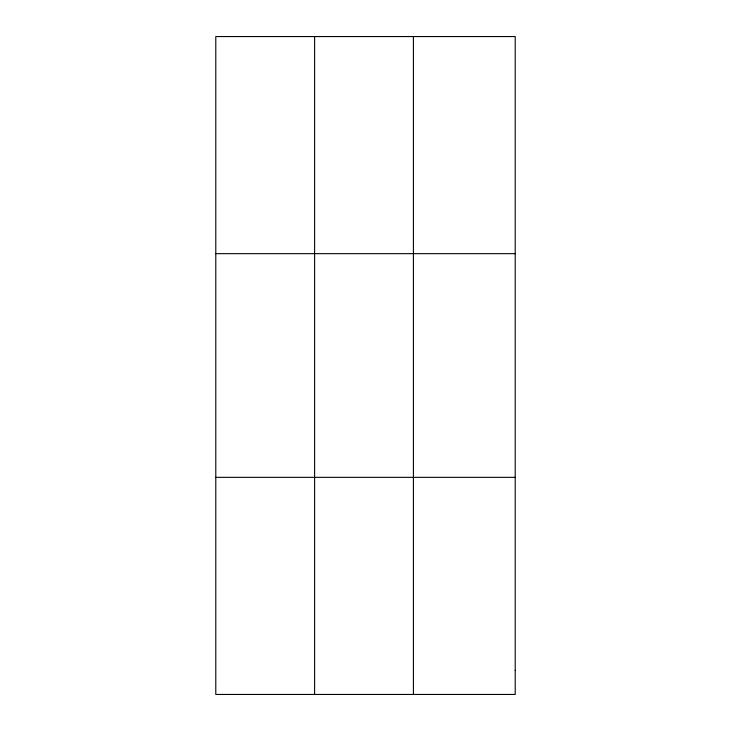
<?xml version="1.0" encoding="UTF-8"?>
<svg xmlns="http://www.w3.org/2000/svg" width="731" height="731" viewBox="0 0 731 731"><rect width="100%" height="100%" fill="white"/><g stroke="black" fill="none" stroke-linecap="round" stroke-linejoin="round"><path stroke-width="1.1" d="M314.604 36.55L314.604 694.45M413.408 36.55L413.408 694.45M215.791 253.657L515.209 253.657M215.791 477.343L515.209 477.343M515.209 670.327L515.209 694.45L215.791 694.45L215.791 36.55L515.209 36.55L515.209 670.327"/></g></svg>
